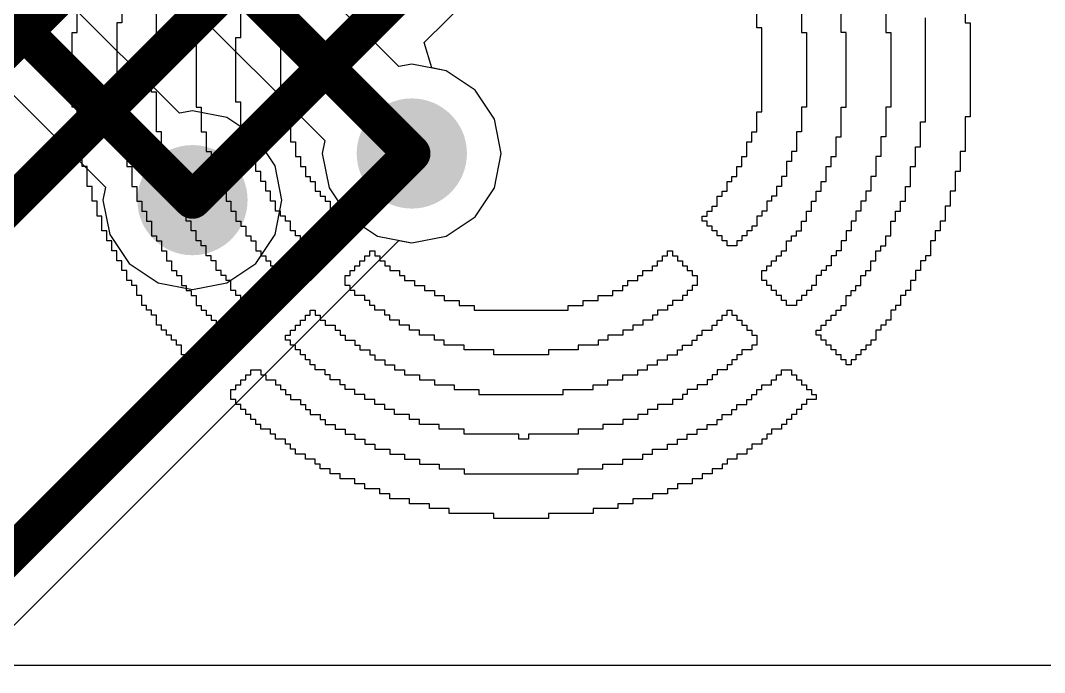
# Model space of a CAD drawing. Header units: millimetres. Extents: x -0.29 to 3.46, y -0.11 to 2.46.
# Drawn here: x 1.5641 to 1.7836, y 1.6687 to 1.8085 of the extents above; entities that cross this region are included whole.
import ezdxf

# ---------------------------------------------------------------- set-up
doc = ezdxf.new("R2010")
doc.units = ezdxf.units.MM
doc.header["$MEASUREMENT"] = 0
for name, color, linetype in [('BottomLayer', 5, 'Continuous'), ('TopLayer', 1, 'Continuous'), ('TopOverlay', 2, 'Continuous'), ('ViaHoleLayer', 16, 'Continuous')]:
    doc.layers.add(name, color=color, linetype=linetype)

msp = doc.modelspace()

# ---------------------------------------------------------------- hatches: boundary and pattern name
at = {"layer": 'BottomLayer'}
h = msp.add_hatch(color=5, dxfattribs=at)
edge = h.paths.add_edge_path()
edge.add_arc((1.648, 1.78), 0.01181, 0, 360)
h = msp.add_hatch(color=5, dxfattribs=at)
edge = h.paths.add_edge_path()
edge.add_arc((1.601, 1.77), 0.01181, 0, 360)
at = {"layer": 'TopLayer'}
h = msp.add_hatch(color=1, dxfattribs=at)
edge = h.paths.add_edge_path()
edge.add_arc((1.648, 1.78), 0.01181, 0, 360)
h = msp.add_hatch(color=1, dxfattribs=at)
edge = h.paths.add_edge_path()
edge.add_arc((1.601, 1.77), 0.01181, 0, 360)
at = {"layer": 'ViaHoleLayer'}
h = msp.add_hatch(color=16, dxfattribs=at)
edge = h.paths.add_edge_path()
edge.add_arc((1.648, 1.78), 0.00591, 0, 360)
h = msp.add_hatch(color=16, dxfattribs=at)
edge = h.paths.add_edge_path()
edge.add_arc((1.601, 1.77), 0.00591, 0, 360)

# ---------------------------------------------------------------- linework, layer by layer
at = {"layer": 'BottomLayer'}
for p, q in [((1.64523, 1.79863), (1.53493, 1.90893)), ((1.52235, 1.88978), (1.62937, 1.78277)), ((1.59823, 1.78863), (1.54312, 1.84374)), ((1.53054, 1.8246), (1.58237, 1.77277)), ((1.648, 1.79918), (1.64523, 1.79863)), ((1.65534, 1.79772), (1.648, 1.79918)), ((1.66156, 1.79356), (1.65534, 1.79772)), ((1.66572, 1.78734), (1.66156, 1.79356)), ((1.601, 1.78918), (1.59823, 1.78863)), ((1.60834, 1.78772), (1.601, 1.78918)), ((1.61456, 1.78356), (1.60834, 1.78772)), ((1.66718, 1.78), (1.66572, 1.78734)), ((1.61872, 1.77734), (1.61456, 1.78356)), ((1.62937, 1.78277), (1.62882, 1.78)), ((1.62882, 1.78), (1.63028, 1.77266)), ((1.66572, 1.77266), (1.66718, 1.78)), ((1.62018, 1.77), (1.61872, 1.77734)), ((1.58237, 1.77277), (1.58182, 1.77)), ((1.63028, 1.77266), (1.63444, 1.76644)), ((1.66156, 1.76644), (1.66572, 1.77266)), ((1.58182, 1.77), (1.58328, 1.76266)), ((1.61872, 1.76266), (1.62018, 1.77)), ((1.63444, 1.76644), (1.64066, 1.76228)), ((1.65534, 1.76228), (1.66156, 1.76644)), ((1.58328, 1.76266), (1.58744, 1.75644)), ((1.61456, 1.75644), (1.61872, 1.76266)), ((1.64066, 1.76228), (1.648, 1.76082)), ((1.648, 1.76082), (1.65534, 1.76228)), ((1.58744, 1.75644), (1.59366, 1.75228)), ((1.60834, 1.75228), (1.61456, 1.75644)), ((1.59366, 1.75228), (1.601, 1.75082)), ((1.601, 1.75082), (1.60834, 1.75228)), ((2.704, 1.67022), (1.50843, 1.67022))]:
    msp.add_line(p, q, dxfattribs=at)
at = {"layer": 'BottomLayer', "const_width": 0.008}
for points in [[(1.527, 1.901), (1.648, 1.78)], [(1.53519, 1.83581), (1.601, 1.77)]]:
    msp.add_lwpolyline(points, dxfattribs=at)
at = {"layer": 'BottomLayer', "const_width": 0.004}
for points in [[(1.646, 1.78, 1), (1.65, 1.78, 1)], [(1.599, 1.77, 1), (1.603, 1.77, 1)]]:
    msp.add_lwpolyline(points, format="xyb", close=True, dxfattribs=at)
at = {"layer": 'TopLayer'}
for p, q in [((1.65062, 1.80376), (1.77712, 1.93026)), ((1.65226, 1.79833), (1.65062, 1.80376)), ((1.65534, 1.79772), (1.65226, 1.79833)), ((1.66156, 1.79356), (1.65534, 1.79772)), ((1.66572, 1.78734), (1.66156, 1.79356)), ((1.66718, 1.78), (1.66572, 1.78734)), ((1.66572, 1.77266), (1.66718, 1.78)), ((1.66156, 1.76644), (1.66572, 1.77266)), ((1.65534, 1.76228), (1.66156, 1.76644)), ((1.648, 1.76082), (1.65534, 1.76228)), ((1.47103, 1.58717), (1.64523, 1.76137)), ((1.64523, 1.76137), (1.648, 1.76082))]:
    msp.add_line(p, q, dxfattribs=at)
for points, const_width in [([(1.508, 1.715), (1.7495, 1.9565)], 0.008), ([(1.449, 1.7), (1.684, 1.935)], 0.022), ([(1.601, 1.77), (1.76919, 1.93819)], 0.008), ([(1.45981, 1.59181), (1.648, 1.78)], 0.008)]:
    msp.add_lwpolyline(points, dxfattribs=dict(at, const_width=const_width))
at = {"layer": 'TopLayer', "const_width": 0.004}
for points in [[(1.646, 1.78, 1), (1.65, 1.78, 1)], [(1.599, 1.77, 1), (1.603, 1.77, 1)]]:
    msp.add_lwpolyline(points, format="xyb", close=True, dxfattribs=at)
at = {"layer": 'TopOverlay'}
for p, q in [((1.76656, 1.81547), (1.76656, 1.80803)), ((1.5763, 1.80591), (1.5763, 1.81335)), ((1.58586, 1.81441), (1.58586, 1.80803)), ((1.5933, 1.80272), (1.5933, 1.81122)), ((1.60287, 1.81122), (1.60287, 1.80591)), ((1.72191, 1.80697), (1.72191, 1.81122)), ((1.73148, 1.81122), (1.73148, 1.80591)), ((1.73998, 1.80591), (1.73998, 1.81228)), ((1.74955, 1.81228), (1.74955, 1.80591)), ((1.61137, 1.80484), (1.61137, 1.81016)), ((1.62094, 1.81016), (1.62094, 1.80591)), ((1.75805, 1.78677), (1.75805, 1.80909)), ((1.58586, 1.80803), (1.5848, 1.80803)), ((1.5848, 1.80803), (1.5848, 1.78784)), ((1.72298, 1.80697), (1.72191, 1.80697)), ((1.72298, 1.7889), (1.72298, 1.80697)), ((1.76656, 1.80803), (1.76762, 1.80803)), ((1.76762, 1.80803), (1.76762, 1.78784)), ((1.57524, 1.78996), (1.57524, 1.80591)), ((1.57524, 1.80591), (1.5763, 1.80591)), ((1.60287, 1.80591), (1.60181, 1.80591)), ((1.60181, 1.80591), (1.60181, 1.78996)), ((1.61031, 1.79102), (1.61031, 1.80484)), ((1.61031, 1.80484), (1.61137, 1.80484)), ((1.62094, 1.80591), (1.61988, 1.80591)), ((1.61988, 1.80591), (1.61988, 1.79421)), ((1.73148, 1.80591), (1.73254, 1.80591)), ((1.73254, 1.80591), (1.73254, 1.78996)), ((1.74105, 1.80591), (1.73998, 1.80591)), ((1.74105, 1.78996), (1.74105, 1.80591)), ((1.74955, 1.80591), (1.75061, 1.80591)), ((1.75061, 1.80591), (1.75061, 1.78996)), ((1.59224, 1.79315), (1.59224, 1.80272)), ((1.59224, 1.80272), (1.5933, 1.80272)), ((1.5933, 1.79315), (1.59224, 1.79315)), ((1.5933, 1.78465), (1.5933, 1.79315)), ((1.61988, 1.79421), (1.61988, 1.79315)), ((1.61988, 1.79315), (1.61988, 1.78996)), ((1.61137, 1.79102), (1.61031, 1.79102)), ((1.61137, 1.78571), (1.61137, 1.79102)), ((1.5763, 1.78996), (1.57524, 1.78996)), ((1.5763, 1.78252), (1.5763, 1.78996)), ((1.60181, 1.78996), (1.60287, 1.78996)), ((1.60287, 1.78996), (1.60287, 1.78465)), ((1.61988, 1.78996), (1.62094, 1.78996)), ((1.62094, 1.78996), (1.62094, 1.78571)), ((1.72191, 1.78465), (1.72191, 1.7889)), ((1.72191, 1.7889), (1.72298, 1.7889)), ((1.73254, 1.78996), (1.73148, 1.78996)), ((1.73148, 1.78996), (1.73148, 1.78465)), ((1.73998, 1.78358), (1.73998, 1.78996)), ((1.73998, 1.78996), (1.74105, 1.78996)), ((1.75061, 1.78996), (1.74955, 1.78996)), ((1.74955, 1.78996), (1.74955, 1.78358)), ((1.5848, 1.78784), (1.58586, 1.78784)), ((1.58586, 1.78784), (1.58586, 1.78146)), ((1.75699, 1.78146), (1.75699, 1.78677)), ((1.75699, 1.78677), (1.75805, 1.78677)), ((1.76656, 1.78784), (1.76656, 1.78677)), ((1.76762, 1.78784), (1.76656, 1.78784)), ((1.76656, 1.78677), (1.76656, 1.7804)), ((1.59437, 1.78465), (1.5933, 1.78465)), ((1.59437, 1.77933), (1.59437, 1.78465)), ((1.60287, 1.78465), (1.60393, 1.78465)), ((1.60393, 1.78465), (1.60393, 1.7804)), ((1.61244, 1.78571), (1.61137, 1.78571)), ((1.61244, 1.78146), (1.61244, 1.78571)), ((1.62094, 1.78571), (1.622, 1.78571)), ((1.622, 1.78571), (1.622, 1.78252)), ((1.72085, 1.78252), (1.72085, 1.78465)), ((1.72085, 1.78465), (1.72191, 1.78465)), ((1.73148, 1.78465), (1.73042, 1.78465)), ((1.73042, 1.78465), (1.73042, 1.7804)), ((1.57736, 1.78252), (1.5763, 1.78252)), ((1.57736, 1.77721), (1.57736, 1.78252)), ((1.622, 1.78252), (1.62307, 1.78252)), ((1.62307, 1.78252), (1.62307, 1.77933)), ((1.71979, 1.77933), (1.71979, 1.78252)), ((1.71979, 1.78252), (1.72085, 1.78252)), ((1.73892, 1.77933), (1.73892, 1.78358)), ((1.73892, 1.78358), (1.73998, 1.78358)), ((1.74955, 1.78358), (1.74849, 1.78358)), ((1.74849, 1.78358), (1.74849, 1.77933)), ((1.58586, 1.78146), (1.58693, 1.78146)), ((1.58693, 1.78146), (1.58693, 1.77721)), ((1.60393, 1.7804), (1.605, 1.7804)), ((1.605, 1.7804), (1.605, 1.77721)), ((1.6135, 1.78146), (1.61244, 1.78146)), ((1.6135, 1.77827), (1.6135, 1.78146)), ((1.73042, 1.7804), (1.72935, 1.7804)), ((1.72935, 1.7804), (1.72935, 1.77827)), ((1.75593, 1.77721), (1.75593, 1.78146)), ((1.75593, 1.78146), (1.75699, 1.78146)), ((1.76656, 1.7804), (1.76549, 1.7804)), ((1.76549, 1.7804), (1.76549, 1.77614)), ((1.59543, 1.77933), (1.59437, 1.77933)), ((1.59543, 1.77614), (1.59543, 1.77933)), ((1.61456, 1.77827), (1.6135, 1.77827)), ((1.61456, 1.77614), (1.61456, 1.77827)), ((1.62307, 1.77933), (1.62413, 1.77933)), ((1.62413, 1.77933), (1.62413, 1.77721)), ((1.71873, 1.77721), (1.71873, 1.77933)), ((1.71873, 1.77933), (1.71979, 1.77933)), ((1.72935, 1.77827), (1.72829, 1.77827)), ((1.72829, 1.77827), (1.72829, 1.77508)), ((1.73786, 1.77721), (1.73786, 1.77933)), ((1.73786, 1.77933), (1.73892, 1.77933)), ((1.74849, 1.77933), (1.74742, 1.77933)), ((1.74742, 1.77933), (1.74742, 1.77508)), ((1.57842, 1.77721), (1.57736, 1.77721)), ((1.57842, 1.77296), (1.57842, 1.77721)), ((1.58693, 1.77721), (1.58799, 1.77721)), ((1.58799, 1.77721), (1.58799, 1.77296)), ((1.59649, 1.77614), (1.59543, 1.77614)), ((1.59649, 1.77296), (1.59649, 1.77614)), ((1.605, 1.77721), (1.60606, 1.77721)), ((1.60606, 1.77721), (1.60606, 1.77402)), ((1.61563, 1.77614), (1.61456, 1.77614)), ((1.61563, 1.77402), (1.61563, 1.77614)), ((1.62413, 1.77721), (1.62519, 1.77721)), ((1.62519, 1.77721), (1.62519, 1.77508)), ((1.71766, 1.77508), (1.71766, 1.77721)), ((1.71766, 1.77721), (1.71873, 1.77721)), ((1.73679, 1.77402), (1.73679, 1.77721)), ((1.73679, 1.77721), (1.73786, 1.77721)), ((1.75486, 1.77296), (1.75486, 1.77721)), ((1.75486, 1.77721), (1.75593, 1.77721)), ((1.76549, 1.77614), (1.76443, 1.77614)), ((1.76443, 1.77614), (1.76443, 1.77189)), ((1.60606, 1.77402), (1.60712, 1.77402)), ((1.60712, 1.77402), (1.60712, 1.77189)), ((1.61669, 1.77402), (1.61563, 1.77402)), ((1.61669, 1.77189), (1.61669, 1.77402)), ((1.62519, 1.77508), (1.62625, 1.77508)), ((1.62625, 1.77508), (1.62625, 1.77402)), ((1.62625, 1.77402), (1.62732, 1.77402)), ((1.62732, 1.77402), (1.62732, 1.77189)), ((1.71554, 1.77189), (1.71554, 1.77402)), ((1.71554, 1.77402), (1.7166, 1.77402)), ((1.7166, 1.77402), (1.7166, 1.77508)), ((1.7166, 1.77508), (1.71766, 1.77508)), ((1.72829, 1.77508), (1.72723, 1.77508)), ((1.72723, 1.77508), (1.72723, 1.77296)), ((1.73573, 1.77189), (1.73573, 1.77402)), ((1.73573, 1.77402), (1.73679, 1.77402)), ((1.74742, 1.77508), (1.74636, 1.77508)), ((1.74636, 1.77508), (1.74636, 1.77189)), ((1.57949, 1.77296), (1.57842, 1.77296)), ((1.57949, 1.76977), (1.57949, 1.77296)), ((1.58799, 1.77296), (1.58905, 1.77296)), ((1.58905, 1.77296), (1.58905, 1.76977)), ((1.59756, 1.77296), (1.59649, 1.77296)), ((1.59756, 1.76977), (1.59756, 1.77296)), ((1.60712, 1.77189), (1.60819, 1.77189)), ((1.60819, 1.77189), (1.60819, 1.76977)), ((1.61775, 1.77189), (1.61669, 1.77189)), ((1.61775, 1.76977), (1.61775, 1.77189)), ((1.62732, 1.77189), (1.62838, 1.77189)), ((1.62838, 1.77189), (1.62838, 1.77083)), ((1.71447, 1.77083), (1.71447, 1.77189)), ((1.71447, 1.77189), (1.71554, 1.77189)), ((1.72723, 1.77296), (1.72617, 1.77296)), ((1.72617, 1.77296), (1.72617, 1.77083)), ((1.73467, 1.76977), (1.73467, 1.77189)), ((1.73467, 1.77189), (1.73573, 1.77189)), ((1.74636, 1.77189), (1.7453, 1.77189)), ((1.7453, 1.77189), (1.7453, 1.76977)), ((1.7538, 1.76977), (1.7538, 1.77296)), ((1.7538, 1.77296), (1.75486, 1.77296)), ((1.76443, 1.77189), (1.76337, 1.77189)), ((1.76337, 1.77189), (1.76337, 1.7687)), ((1.58055, 1.76977), (1.57949, 1.76977)), ((1.58055, 1.76658), (1.58055, 1.76977)), ((1.58905, 1.76977), (1.59012, 1.76977)), ((1.59012, 1.76977), (1.59012, 1.76764)), ((1.59862, 1.76977), (1.59756, 1.76977)), ((1.59862, 1.76764), (1.59862, 1.76977)), ((1.60819, 1.76977), (1.60925, 1.76977)), ((1.60925, 1.76977), (1.60925, 1.76764)), ((1.61881, 1.76977), (1.61775, 1.76977)), ((1.61881, 1.76764), (1.61881, 1.76977)), ((1.62838, 1.77083), (1.62944, 1.77083)), ((1.62944, 1.77083), (1.62944, 1.76977)), ((1.62944, 1.76977), (1.63051, 1.76977)), ((1.63051, 1.76977), (1.63051, 1.76764)), ((1.71235, 1.76764), (1.71235, 1.7687)), ((1.71235, 1.7687), (1.71341, 1.7687)), ((1.71341, 1.7687), (1.71341, 1.77083)), ((1.71341, 1.77083), (1.71447, 1.77083)), ((1.7251, 1.76977), (1.72404, 1.76977)), ((1.72404, 1.76977), (1.72404, 1.76764)), ((1.72617, 1.77083), (1.7251, 1.77083)), ((1.7251, 1.77083), (1.7251, 1.76977)), ((1.73361, 1.76764), (1.73361, 1.76977)), ((1.73361, 1.76977), (1.73467, 1.76977)), ((1.7453, 1.76977), (1.74423, 1.76977)), ((1.74423, 1.76977), (1.74423, 1.76764)), ((1.75274, 1.76764), (1.75274, 1.76977)), ((1.75274, 1.76977), (1.7538, 1.76977)), ((1.76337, 1.7687), (1.7623, 1.7687)), ((1.7623, 1.7687), (1.7623, 1.76552)), ((1.58161, 1.76658), (1.58055, 1.76658)), ((1.58161, 1.76339), (1.58161, 1.76658)), ((1.59012, 1.76764), (1.59118, 1.76764)), ((1.59118, 1.76764), (1.59118, 1.76552)), ((1.59968, 1.76764), (1.59862, 1.76764)), ((1.59968, 1.76552), (1.59968, 1.76764)), ((1.60925, 1.76764), (1.61031, 1.76764)), ((1.61031, 1.76764), (1.61031, 1.76552)), ((1.61988, 1.76764), (1.61881, 1.76764)), ((1.61988, 1.76658), (1.61988, 1.76764)), ((1.62094, 1.76658), (1.61988, 1.76658)), ((1.62094, 1.76552), (1.62094, 1.76658)), ((1.63051, 1.76764), (1.63157, 1.76764)), ((1.63157, 1.76764), (1.63157, 1.76658)), ((1.63157, 1.76658), (1.63263, 1.76658)), ((1.63263, 1.76658), (1.63263, 1.76552)), ((1.71022, 1.76552), (1.71022, 1.76658)), ((1.71022, 1.76658), (1.71128, 1.76658)), ((1.71128, 1.76658), (1.71128, 1.76764)), ((1.71128, 1.76764), (1.71235, 1.76764)), ((1.72298, 1.76658), (1.72191, 1.76658)), ((1.72191, 1.76658), (1.72191, 1.76445)), ((1.72404, 1.76764), (1.72298, 1.76764)), ((1.72298, 1.76764), (1.72298, 1.76658)), ((1.73254, 1.76552), (1.73254, 1.76764)), ((1.73254, 1.76764), (1.73361, 1.76764)), ((1.74423, 1.76764), (1.74317, 1.76764)), ((1.74317, 1.76764), (1.74317, 1.76552)), ((1.75167, 1.76552), (1.75167, 1.76764)), ((1.75167, 1.76764), (1.75274, 1.76764)), ((1.59118, 1.76552), (1.59224, 1.76552)), ((1.59224, 1.76552), (1.59224, 1.76233)), ((1.60075, 1.76552), (1.59968, 1.76552)), ((1.60075, 1.76339), (1.60075, 1.76552)), ((1.61031, 1.76552), (1.61137, 1.76552)), ((1.61137, 1.76552), (1.61137, 1.76445)), ((1.61137, 1.76445), (1.61244, 1.76445)), ((1.61244, 1.76445), (1.61244, 1.76233)), ((1.622, 1.76552), (1.62094, 1.76552)), ((1.622, 1.76339), (1.622, 1.76552)), ((1.63157, 1.76445), (1.63051, 1.76445)), ((1.63051, 1.76445), (1.63051, 1.76339)), ((1.63263, 1.76552), (1.63157, 1.76552)), ((1.63157, 1.76552), (1.63157, 1.76445)), ((1.71128, 1.76552), (1.71022, 1.76552)), ((1.71128, 1.76445), (1.71128, 1.76552)), ((1.71235, 1.76445), (1.71128, 1.76445)), ((1.71235, 1.76339), (1.71235, 1.76445)), ((1.72191, 1.76445), (1.72085, 1.76445)), ((1.72085, 1.76445), (1.72085, 1.76339)), ((1.73148, 1.76339), (1.73148, 1.76552)), ((1.73148, 1.76552), (1.73254, 1.76552)), ((1.74317, 1.76552), (1.74211, 1.76552)), ((1.74211, 1.76552), (1.74211, 1.76339)), ((1.75061, 1.76233), (1.75061, 1.76552)), ((1.75061, 1.76552), (1.75167, 1.76552)), ((1.7623, 1.76552), (1.76124, 1.76552)), ((1.76124, 1.76552), (1.76124, 1.76339)), ((1.58268, 1.76339), (1.58161, 1.76339)), ((1.58268, 1.76126), (1.58268, 1.76339)), ((1.59224, 1.76233), (1.5933, 1.76233)), ((1.5933, 1.76233), (1.5933, 1.76126)), ((1.60181, 1.76339), (1.60075, 1.76339)), ((1.60181, 1.76126), (1.60181, 1.76339)), ((1.61244, 1.76233), (1.6135, 1.76233)), ((1.6135, 1.76233), (1.6135, 1.76126)), ((1.62307, 1.76339), (1.622, 1.76339)), ((1.62307, 1.76233), (1.62307, 1.76339)), ((1.62413, 1.76233), (1.62307, 1.76233)), ((1.62413, 1.76126), (1.62413, 1.76233)), ((1.62944, 1.76233), (1.62838, 1.76233)), ((1.62838, 1.76233), (1.62838, 1.76126)), ((1.63051, 1.76339), (1.62944, 1.76339)), ((1.62944, 1.76339), (1.62944, 1.76233)), ((1.71341, 1.76339), (1.71235, 1.76339)), ((1.71341, 1.76233), (1.71341, 1.76339)), ((1.71447, 1.76233), (1.71341, 1.76233)), ((1.71447, 1.76126), (1.71447, 1.76233)), ((1.71979, 1.76233), (1.71873, 1.76233)), ((1.71873, 1.76233), (1.71873, 1.76126)), ((1.72085, 1.76339), (1.71979, 1.76339)), ((1.71979, 1.76339), (1.71979, 1.76233)), ((1.72935, 1.76126), (1.72935, 1.76233)), ((1.72935, 1.76233), (1.73042, 1.76233)), ((1.73042, 1.76233), (1.73042, 1.76339)), ((1.73042, 1.76339), (1.73148, 1.76339)), ((1.74211, 1.76339), (1.74105, 1.76339)), ((1.74105, 1.76339), (1.74105, 1.76126)), ((1.74955, 1.7602), (1.74955, 1.76233)), ((1.74955, 1.76233), (1.75061, 1.76233)), ((1.76124, 1.76339), (1.76018, 1.76339)), ((1.76018, 1.76339), (1.76018, 1.76126)), ((1.58374, 1.76126), (1.58268, 1.76126)), ((1.58374, 1.75914), (1.58374, 1.76126)), ((1.5933, 1.76126), (1.59437, 1.76126)), ((1.59437, 1.76126), (1.59437, 1.75914)), ((1.60287, 1.76126), (1.60181, 1.76126)), ((1.60287, 1.7602), (1.60287, 1.76126)), ((1.60393, 1.7602), (1.60287, 1.7602)), ((1.60393, 1.75808), (1.60393, 1.7602)), ((1.6135, 1.76126), (1.61456, 1.76126)), ((1.61456, 1.76126), (1.61456, 1.75914)), ((1.62519, 1.76126), (1.62413, 1.76126)), ((1.62519, 1.7602), (1.62519, 1.76126)), ((1.62732, 1.7602), (1.62519, 1.7602)), ((1.62838, 1.76126), (1.62732, 1.76126)), ((1.62732, 1.76126), (1.62732, 1.7602)), ((1.71554, 1.76126), (1.71447, 1.76126)), ((1.71554, 1.7602), (1.71554, 1.76126)), ((1.71766, 1.7602), (1.71554, 1.7602)), ((1.71873, 1.76126), (1.71766, 1.76126)), ((1.71766, 1.76126), (1.71766, 1.7602)), ((1.72829, 1.75914), (1.72829, 1.76126)), ((1.72829, 1.76126), (1.72935, 1.76126)), ((1.74105, 1.76126), (1.73998, 1.76126)), ((1.73998, 1.76126), (1.73998, 1.75914)), ((1.74849, 1.75914), (1.74849, 1.7602)), ((1.74849, 1.7602), (1.74955, 1.7602)), ((1.76018, 1.76126), (1.75911, 1.76126)), ((1.75911, 1.76126), (1.75911, 1.75808)), ((1.5848, 1.75914), (1.58374, 1.75914)), ((1.5848, 1.75701), (1.5848, 1.75914)), ((1.59437, 1.75914), (1.59543, 1.75914)), ((1.59543, 1.75914), (1.59543, 1.75701)), ((1.605, 1.75808), (1.60393, 1.75808)), ((1.605, 1.75701), (1.605, 1.75808)), ((1.61456, 1.75914), (1.61563, 1.75914)), ((1.61563, 1.75914), (1.61563, 1.75808)), ((1.61563, 1.75808), (1.61669, 1.75808)), ((1.61669, 1.75808), (1.61669, 1.75701)), ((1.63795, 1.75701), (1.63795, 1.75808)), ((1.63795, 1.75808), (1.63901, 1.75808)), ((1.63901, 1.75808), (1.63901, 1.75914)), ((1.63901, 1.75914), (1.64007, 1.75914)), ((1.64007, 1.75914), (1.64007, 1.75808)), ((1.64007, 1.75808), (1.64113, 1.75808)), ((1.64113, 1.75808), (1.64113, 1.75701)), ((1.70172, 1.75701), (1.70172, 1.75808)), ((1.70172, 1.75808), (1.70278, 1.75808)), ((1.70278, 1.75808), (1.70278, 1.75914)), ((1.70278, 1.75914), (1.70385, 1.75914)), ((1.70385, 1.75914), (1.70385, 1.75808)), ((1.70385, 1.75808), (1.70491, 1.75808)), ((1.70491, 1.75808), (1.70491, 1.75701)), ((1.72617, 1.75701), (1.72617, 1.75808)), ((1.72617, 1.75808), (1.72723, 1.75808)), ((1.72723, 1.75808), (1.72723, 1.75914)), ((1.72723, 1.75914), (1.72829, 1.75914)), ((1.73892, 1.75808), (1.73786, 1.75808)), ((1.73786, 1.75808), (1.73786, 1.75595)), ((1.73998, 1.75914), (1.73892, 1.75914)), ((1.73892, 1.75914), (1.73892, 1.75808)), ((1.74742, 1.75701), (1.74742, 1.75914)), ((1.74742, 1.75914), (1.74849, 1.75914)), ((1.75911, 1.75808), (1.75805, 1.75808)), ((1.75805, 1.75808), (1.75805, 1.75701)), ((1.58586, 1.75701), (1.5848, 1.75701)), ((1.58586, 1.75489), (1.58586, 1.75701)), ((1.59543, 1.75701), (1.59649, 1.75701)), ((1.59649, 1.75701), (1.59649, 1.75489)), ((1.60606, 1.75701), (1.605, 1.75701)), ((1.60606, 1.75489), (1.60606, 1.75701)), ((1.61669, 1.75701), (1.61775, 1.75701)), ((1.61775, 1.75701), (1.61775, 1.75595)), ((1.61775, 1.75595), (1.61881, 1.75595)), ((1.61881, 1.75595), (1.61881, 1.75489)), ((1.63582, 1.75489), (1.63582, 1.75595)), ((1.63582, 1.75595), (1.63688, 1.75595)), ((1.63688, 1.75595), (1.63688, 1.75701)), ((1.63688, 1.75701), (1.63795, 1.75701)), ((1.64113, 1.75701), (1.6422, 1.75701)), ((1.6422, 1.75701), (1.6422, 1.75595)), ((1.6422, 1.75595), (1.64326, 1.75595)), ((1.64326, 1.75595), (1.64326, 1.75489)), ((1.69959, 1.75489), (1.69959, 1.75595)), ((1.69959, 1.75595), (1.70066, 1.75595)), ((1.70066, 1.75595), (1.70066, 1.75701)), ((1.70066, 1.75701), (1.70172, 1.75701)), ((1.70491, 1.75701), (1.70597, 1.75701)), ((1.70597, 1.75701), (1.70597, 1.75595)), ((1.70597, 1.75595), (1.70703, 1.75595)), ((1.70703, 1.75595), (1.70703, 1.75489)), ((1.72404, 1.75489), (1.72404, 1.75595)), ((1.72404, 1.75595), (1.7251, 1.75595)), ((1.7251, 1.75595), (1.7251, 1.75701)), ((1.7251, 1.75701), (1.72617, 1.75701)), ((1.73786, 1.75595), (1.73679, 1.75595)), ((1.73679, 1.75595), (1.73679, 1.75489)), ((1.74636, 1.75489), (1.74636, 1.75701)), ((1.74636, 1.75701), (1.74742, 1.75701)), ((1.75805, 1.75701), (1.75699, 1.75701)), ((1.75699, 1.75701), (1.75699, 1.75489)), ((1.58693, 1.75489), (1.58586, 1.75489)), ((1.58693, 1.75276), (1.58693, 1.75489)), ((1.59649, 1.75489), (1.59756, 1.75489)), ((1.59756, 1.75489), (1.59756, 1.75382)), ((1.59756, 1.75382), (1.59862, 1.75382)), ((1.59862, 1.75382), (1.59862, 1.7517)), ((1.60712, 1.75489), (1.60606, 1.75489)), ((1.60712, 1.75382), (1.60712, 1.75489)), ((1.60819, 1.75382), (1.60712, 1.75382)), ((1.60819, 1.75276), (1.60819, 1.75382)), ((1.61881, 1.75489), (1.61988, 1.75489)), ((1.61988, 1.75489), (1.61988, 1.75276)), ((1.63369, 1.7517), (1.63369, 1.75382)), ((1.63369, 1.75382), (1.63476, 1.75382)), ((1.63476, 1.75382), (1.63476, 1.75489)), ((1.63476, 1.75489), (1.63582, 1.75489)), ((1.64326, 1.75489), (1.64539, 1.75489)), ((1.64539, 1.75489), (1.64539, 1.75382)), ((1.64539, 1.75382), (1.64645, 1.75382)), ((1.64645, 1.75382), (1.64645, 1.75276)), ((1.6964, 1.75276), (1.6964, 1.75382)), ((1.6964, 1.75382), (1.69747, 1.75382)), ((1.69747, 1.75382), (1.69747, 1.75489)), ((1.69747, 1.75489), (1.69959, 1.75489)), ((1.70703, 1.75489), (1.7081, 1.75489)), ((1.7081, 1.75489), (1.7081, 1.75382)), ((1.7081, 1.75382), (1.70916, 1.75382)), ((1.70916, 1.75382), (1.70916, 1.7517)), ((1.72298, 1.75276), (1.72298, 1.75489)), ((1.72298, 1.75489), (1.72404, 1.75489)), ((1.73573, 1.75382), (1.73467, 1.75382)), ((1.73467, 1.75382), (1.73467, 1.7517)), ((1.73679, 1.75489), (1.73573, 1.75489)), ((1.73573, 1.75489), (1.73573, 1.75382)), ((1.74423, 1.7517), (1.74423, 1.75382)), ((1.74423, 1.75382), (1.7453, 1.75382)), ((1.7453, 1.75382), (1.7453, 1.75489)), ((1.7453, 1.75489), (1.74636, 1.75489)), ((1.75699, 1.75489), (1.75593, 1.75489)), ((1.75593, 1.75489), (1.75593, 1.75276)), ((1.58799, 1.75276), (1.58693, 1.75276)), ((1.58799, 1.7517), (1.58799, 1.75276)), ((1.58905, 1.7517), (1.58799, 1.7517)), ((1.58905, 1.74957), (1.58905, 1.7517)), ((1.59862, 1.7517), (1.59968, 1.7517)), ((1.59968, 1.7517), (1.59968, 1.75063)), ((1.60925, 1.75276), (1.60819, 1.75276)), ((1.60925, 1.75063), (1.60925, 1.75276)), ((1.61881, 1.7517), (1.61775, 1.7517)), ((1.61775, 1.7517), (1.61775, 1.75063)), ((1.61988, 1.75276), (1.61881, 1.75276)), ((1.61881, 1.75276), (1.61881, 1.7517)), ((1.63476, 1.7517), (1.63369, 1.7517)), ((1.63476, 1.75063), (1.63476, 1.7517)), ((1.64645, 1.75276), (1.64858, 1.75276)), ((1.64858, 1.75276), (1.64858, 1.7517)), ((1.64858, 1.7517), (1.6507, 1.7517)), ((1.6507, 1.7517), (1.6507, 1.75063)), ((1.69322, 1.75063), (1.69322, 1.7517)), ((1.69322, 1.7517), (1.69428, 1.7517)), ((1.69428, 1.7517), (1.69428, 1.75276)), ((1.69428, 1.75276), (1.6964, 1.75276)), ((1.70916, 1.7517), (1.7081, 1.7517)), ((1.7081, 1.7517), (1.7081, 1.75063)), ((1.72404, 1.75276), (1.72298, 1.75276)), ((1.72404, 1.7517), (1.72404, 1.75276)), ((1.7251, 1.7517), (1.72404, 1.7517)), ((1.7251, 1.75063), (1.7251, 1.7517)), ((1.73467, 1.7517), (1.73361, 1.7517)), ((1.73361, 1.7517), (1.73361, 1.75063)), ((1.74317, 1.75063), (1.74317, 1.7517)), ((1.74317, 1.7517), (1.74423, 1.7517)), ((1.75593, 1.75276), (1.75486, 1.75276)), ((1.75486, 1.75276), (1.75486, 1.75063)), ((1.59012, 1.74957), (1.58905, 1.74957)), ((1.59012, 1.74745), (1.59012, 1.74957)), ((1.59968, 1.75063), (1.60075, 1.75063)), ((1.60075, 1.75063), (1.60075, 1.74957)), ((1.60075, 1.74957), (1.60181, 1.74957)), ((1.60181, 1.74957), (1.60181, 1.74745)), ((1.61031, 1.75063), (1.60925, 1.75063)), ((1.61031, 1.74957), (1.61031, 1.75063)), ((1.61137, 1.74957), (1.61031, 1.74957)), ((1.61137, 1.74851), (1.61137, 1.74957)), ((1.61669, 1.74957), (1.61563, 1.74957)), ((1.61563, 1.74957), (1.61563, 1.74851)), ((1.61775, 1.75063), (1.61669, 1.75063)), ((1.61669, 1.75063), (1.61669, 1.74957)), ((1.63582, 1.75063), (1.63476, 1.75063)), ((1.63582, 1.74957), (1.63582, 1.75063)), ((1.63795, 1.74957), (1.63582, 1.74957)), ((1.63795, 1.74851), (1.63795, 1.74957)), ((1.6507, 1.75063), (1.65283, 1.75063)), ((1.65283, 1.75063), (1.65283, 1.74957)), ((1.65283, 1.74957), (1.65495, 1.74957)), ((1.65495, 1.74957), (1.65495, 1.74851)), ((1.6879, 1.74851), (1.6879, 1.74957)), ((1.6879, 1.74957), (1.69109, 1.74957)), ((1.69109, 1.74957), (1.69109, 1.75063)), ((1.69109, 1.75063), (1.69322, 1.75063)), ((1.70703, 1.74957), (1.70597, 1.74957)), ((1.70597, 1.74957), (1.70597, 1.74851)), ((1.7081, 1.75063), (1.70703, 1.75063)), ((1.70703, 1.75063), (1.70703, 1.74957)), ((1.72617, 1.75063), (1.7251, 1.75063)), ((1.72617, 1.74957), (1.72617, 1.75063)), ((1.72723, 1.74957), (1.72617, 1.74957)), ((1.72723, 1.74851), (1.72723, 1.74957)), ((1.73254, 1.74957), (1.73148, 1.74957)), ((1.73148, 1.74957), (1.73148, 1.74851)), ((1.73361, 1.75063), (1.73254, 1.75063)), ((1.73254, 1.75063), (1.73254, 1.74957)), ((1.74105, 1.74745), (1.74105, 1.74957)), ((1.74105, 1.74957), (1.74211, 1.74957)), ((1.74211, 1.74957), (1.74211, 1.75063)), ((1.74211, 1.75063), (1.74317, 1.75063)), ((1.7538, 1.74957), (1.75274, 1.74957)), ((1.75274, 1.74957), (1.75274, 1.74745)), ((1.75486, 1.75063), (1.7538, 1.75063)), ((1.7538, 1.75063), (1.7538, 1.74957)), ((1.59118, 1.74745), (1.59012, 1.74745)), ((1.59118, 1.74638), (1.59118, 1.74745)), ((1.60181, 1.74745), (1.60287, 1.74745)), ((1.60287, 1.74745), (1.60287, 1.74638)), ((1.61244, 1.74851), (1.61137, 1.74851)), ((1.61244, 1.74745), (1.61244, 1.74851)), ((1.61456, 1.74745), (1.61244, 1.74745)), ((1.61563, 1.74851), (1.61456, 1.74851)), ((1.61456, 1.74851), (1.61456, 1.74745)), ((1.63901, 1.74851), (1.63795, 1.74851)), ((1.63901, 1.74745), (1.63901, 1.74851)), ((1.64007, 1.74745), (1.63901, 1.74745)), ((1.64007, 1.74638), (1.64007, 1.74745)), ((1.65495, 1.74851), (1.65814, 1.74851)), ((1.65814, 1.74851), (1.65814, 1.74745)), ((1.65814, 1.74745), (1.66133, 1.74745)), ((1.66133, 1.74745), (1.66133, 1.74638)), ((1.68152, 1.74638), (1.68152, 1.74745)), ((1.68152, 1.74745), (1.68259, 1.74745)), ((1.68259, 1.74745), (1.68365, 1.74745)), ((1.68365, 1.74745), (1.68471, 1.74745)), ((1.68471, 1.74745), (1.68471, 1.74851)), ((1.68471, 1.74851), (1.6879, 1.74851)), ((1.70385, 1.74745), (1.70278, 1.74745)), ((1.70278, 1.74745), (1.70278, 1.74638)), ((1.70597, 1.74851), (1.70385, 1.74851)), ((1.70385, 1.74851), (1.70385, 1.74745)), ((1.72829, 1.74851), (1.72723, 1.74851)), ((1.72829, 1.74745), (1.72829, 1.74851)), ((1.73042, 1.74745), (1.72829, 1.74745)), ((1.73148, 1.74851), (1.73042, 1.74851)), ((1.73042, 1.74851), (1.73042, 1.74745)), ((1.73998, 1.74638), (1.73998, 1.74745)), ((1.73998, 1.74745), (1.74105, 1.74745)), ((1.75274, 1.74745), (1.75167, 1.74745)), ((1.75167, 1.74745), (1.75167, 1.74638)), ((1.59224, 1.74638), (1.59118, 1.74638)), ((1.59224, 1.74532), (1.59224, 1.74638)), ((1.5933, 1.74532), (1.59224, 1.74532)), ((1.5933, 1.74319), (1.5933, 1.74532)), ((1.60287, 1.74638), (1.60393, 1.74638)), ((1.60393, 1.74638), (1.60393, 1.74532)), ((1.60393, 1.74532), (1.605, 1.74532)), ((1.605, 1.74532), (1.605, 1.74426)), ((1.62519, 1.74426), (1.62519, 1.74532)), ((1.62519, 1.74532), (1.62625, 1.74532)), ((1.62625, 1.74532), (1.62625, 1.74638)), ((1.62625, 1.74638), (1.62732, 1.74638)), ((1.62732, 1.74638), (1.62732, 1.74532)), ((1.62732, 1.74532), (1.62838, 1.74532)), ((1.62838, 1.74532), (1.62838, 1.74426)), ((1.6422, 1.74638), (1.64007, 1.74638)), ((1.6422, 1.74532), (1.6422, 1.74638)), ((1.64326, 1.74532), (1.6422, 1.74532)), ((1.64326, 1.74426), (1.64326, 1.74532)), ((1.66133, 1.74638), (1.68152, 1.74638)), ((1.70066, 1.74532), (1.69959, 1.74532)), ((1.69959, 1.74532), (1.69959, 1.74426)), ((1.70278, 1.74638), (1.70066, 1.74638)), ((1.70066, 1.74638), (1.70066, 1.74532)), ((1.71447, 1.74426), (1.71447, 1.74532)), ((1.71447, 1.74532), (1.71554, 1.74532)), ((1.71554, 1.74532), (1.71554, 1.74638)), ((1.71554, 1.74638), (1.7166, 1.74638)), ((1.7166, 1.74638), (1.7166, 1.74532)), ((1.7166, 1.74532), (1.71766, 1.74532)), ((1.71766, 1.74532), (1.71766, 1.74426)), ((1.73786, 1.74426), (1.73786, 1.74532)), ((1.73786, 1.74532), (1.73892, 1.74532)), ((1.73892, 1.74532), (1.73892, 1.74638)), ((1.73892, 1.74638), (1.73998, 1.74638)), ((1.75167, 1.74638), (1.75061, 1.74638)), ((1.75061, 1.74638), (1.75061, 1.74426)), ((1.59437, 1.74319), (1.5933, 1.74319)), ((1.59437, 1.74213), (1.59437, 1.74319)), ((1.605, 1.74426), (1.60606, 1.74426)), ((1.60606, 1.74426), (1.60606, 1.74319)), ((1.60606, 1.74319), (1.60712, 1.74319)), ((1.60712, 1.74319), (1.60712, 1.74213)), ((1.62307, 1.74213), (1.62307, 1.74319)), ((1.62307, 1.74319), (1.62413, 1.74319)), ((1.62413, 1.74319), (1.62413, 1.74426)), ((1.62413, 1.74426), (1.62519, 1.74426)), ((1.62838, 1.74426), (1.62944, 1.74426)), ((1.62944, 1.74426), (1.62944, 1.74319)), ((1.62944, 1.74319), (1.63157, 1.74319)), ((1.63157, 1.74319), (1.63157, 1.74213)), ((1.64539, 1.74426), (1.64326, 1.74426)), ((1.64539, 1.74319), (1.64539, 1.74426)), ((1.64751, 1.74319), (1.64539, 1.74319)), ((1.64751, 1.74213), (1.64751, 1.74319)), ((1.69747, 1.74319), (1.69534, 1.74319)), ((1.69534, 1.74319), (1.69534, 1.74213)), ((1.69959, 1.74426), (1.69747, 1.74426)), ((1.69747, 1.74426), (1.69747, 1.74319)), ((1.71235, 1.74213), (1.71235, 1.74319)), ((1.71235, 1.74319), (1.71341, 1.74319)), ((1.71341, 1.74319), (1.71341, 1.74426)), ((1.71341, 1.74426), (1.71447, 1.74426)), ((1.71766, 1.74426), (1.71873, 1.74426)), ((1.71873, 1.74426), (1.71873, 1.74319)), ((1.71873, 1.74319), (1.71979, 1.74319)), ((1.71979, 1.74319), (1.71979, 1.74213)), ((1.73573, 1.74213), (1.73573, 1.74319)), ((1.73573, 1.74319), (1.73679, 1.74319)), ((1.73679, 1.74319), (1.73679, 1.74426)), ((1.73679, 1.74426), (1.73786, 1.74426)), ((1.74955, 1.74319), (1.74849, 1.74319)), ((1.74849, 1.74319), (1.74849, 1.74213)), ((1.75061, 1.74426), (1.74955, 1.74426)), ((1.74955, 1.74426), (1.74955, 1.74319)), ((1.59543, 1.74213), (1.59437, 1.74213)), ((1.59543, 1.74107), (1.59543, 1.74213)), ((1.59649, 1.74107), (1.59543, 1.74107)), ((1.59649, 1.74001), (1.59649, 1.74107)), ((1.60712, 1.74213), (1.60819, 1.74213)), ((1.60819, 1.74107), (1.60712, 1.74107)), ((1.60712, 1.74107), (1.60712, 1.74001)), ((1.60819, 1.74213), (1.60819, 1.74107)), ((1.62094, 1.74001), (1.62094, 1.74107)), ((1.62094, 1.74107), (1.622, 1.74107)), ((1.622, 1.74107), (1.622, 1.74213)), ((1.622, 1.74213), (1.62307, 1.74213)), ((1.63157, 1.74213), (1.63263, 1.74213)), ((1.63263, 1.74213), (1.63263, 1.74107)), ((1.63263, 1.74107), (1.63369, 1.74107)), ((1.63369, 1.74107), (1.63369, 1.74001)), ((1.64964, 1.74213), (1.64751, 1.74213)), ((1.64964, 1.74107), (1.64964, 1.74213)), ((1.65283, 1.74107), (1.64964, 1.74107)), ((1.65283, 1.74001), (1.65283, 1.74107)), ((1.69322, 1.74107), (1.69003, 1.74107)), ((1.69003, 1.74107), (1.69003, 1.74001)), ((1.69534, 1.74213), (1.69322, 1.74213)), ((1.69322, 1.74213), (1.69322, 1.74107)), ((1.70916, 1.74001), (1.70916, 1.74107)), ((1.70916, 1.74107), (1.71022, 1.74107)), ((1.71022, 1.74107), (1.71022, 1.74213)), ((1.71022, 1.74213), (1.71235, 1.74213)), ((1.71979, 1.74213), (1.72085, 1.74213)), ((1.72085, 1.74213), (1.72085, 1.74107)), ((1.72085, 1.74107), (1.72191, 1.74107)), ((1.72191, 1.74107), (1.72191, 1.73894)), ((1.73467, 1.74107), (1.73467, 1.74213)), ((1.73467, 1.74213), (1.73573, 1.74213)), ((1.73573, 1.74107), (1.73467, 1.74107)), ((1.73573, 1.74001), (1.73573, 1.74107)), ((1.74849, 1.74213), (1.74742, 1.74213)), ((1.74742, 1.74213), (1.74742, 1.74001)), ((1.59756, 1.74001), (1.59649, 1.74001)), ((1.59756, 1.73894), (1.59756, 1.74001)), ((1.59862, 1.73894), (1.59756, 1.73894)), ((1.59862, 1.73682), (1.59862, 1.73894)), ((1.60606, 1.73894), (1.605, 1.73894)), ((1.605, 1.73894), (1.605, 1.73788)), ((1.60712, 1.74001), (1.60606, 1.74001)), ((1.60606, 1.74001), (1.60606, 1.73894)), ((1.622, 1.74001), (1.62094, 1.74001)), ((1.622, 1.73894), (1.622, 1.74001)), ((1.62307, 1.73894), (1.622, 1.73894)), ((1.62307, 1.73788), (1.62307, 1.73894)), ((1.63369, 1.74001), (1.63582, 1.74001)), ((1.63582, 1.74001), (1.63582, 1.73894)), ((1.63582, 1.73894), (1.63688, 1.73894)), ((1.63688, 1.73894), (1.63688, 1.73788)), ((1.65495, 1.74001), (1.65283, 1.74001)), ((1.65495, 1.73894), (1.65495, 1.74001)), ((1.6592, 1.73894), (1.65495, 1.73894)), ((1.6592, 1.73788), (1.6592, 1.73894)), ((1.6879, 1.73894), (1.68365, 1.73894)), ((1.68365, 1.73894), (1.68365, 1.73788)), ((1.69003, 1.74001), (1.6879, 1.74001)), ((1.6879, 1.74001), (1.6879, 1.73894)), ((1.70597, 1.73788), (1.70597, 1.73894)), ((1.70597, 1.73894), (1.7081, 1.73894)), ((1.7081, 1.73894), (1.7081, 1.74001)), ((1.7081, 1.74001), (1.70916, 1.74001)), ((1.72191, 1.73894), (1.72085, 1.73894)), ((1.72085, 1.73894), (1.72085, 1.73788)), ((1.73679, 1.74001), (1.73573, 1.74001)), ((1.73679, 1.73894), (1.73679, 1.74001)), ((1.73786, 1.73894), (1.73679, 1.73894)), ((1.73786, 1.73788), (1.73786, 1.73894)), ((1.74636, 1.73894), (1.7453, 1.73894)), ((1.7453, 1.73894), (1.7453, 1.73788)), ((1.74742, 1.74001), (1.74636, 1.74001)), ((1.74636, 1.74001), (1.74636, 1.73894)), ((1.59968, 1.73682), (1.59862, 1.73682)), ((1.59968, 1.73575), (1.59968, 1.73682)), ((1.60075, 1.73575), (1.59968, 1.73575)), ((1.60075, 1.73469), (1.60075, 1.73575)), ((1.60287, 1.73575), (1.60181, 1.73575)), ((1.60181, 1.73575), (1.60181, 1.73469)), ((1.60393, 1.73682), (1.60287, 1.73682)), ((1.60287, 1.73682), (1.60287, 1.73575)), ((1.605, 1.73788), (1.60393, 1.73788)), ((1.60393, 1.73788), (1.60393, 1.73682)), ((1.62413, 1.73788), (1.62307, 1.73788)), ((1.62413, 1.73682), (1.62413, 1.73788)), ((1.62519, 1.73682), (1.62413, 1.73682)), ((1.62519, 1.73575), (1.62519, 1.73682)), ((1.62625, 1.73575), (1.62519, 1.73575)), ((1.62625, 1.73469), (1.62625, 1.73575)), ((1.63688, 1.73788), (1.63901, 1.73788)), ((1.63901, 1.73788), (1.63901, 1.73682)), ((1.63901, 1.73682), (1.64007, 1.73682)), ((1.64007, 1.73682), (1.64007, 1.73575)), ((1.64007, 1.73575), (1.6422, 1.73575)), ((1.6422, 1.73575), (1.6422, 1.73469)), ((1.66558, 1.73788), (1.6592, 1.73788)), ((1.66558, 1.73682), (1.66558, 1.73788)), ((1.67727, 1.73682), (1.66558, 1.73682)), ((1.68365, 1.73788), (1.67727, 1.73788)), ((1.67727, 1.73788), (1.67727, 1.73682)), ((1.70066, 1.73575), (1.70172, 1.73575)), ((1.70066, 1.73469), (1.70066, 1.73575)), ((1.70172, 1.73575), (1.70278, 1.73575)), ((1.70278, 1.73575), (1.70278, 1.73682)), ((1.70278, 1.73682), (1.70491, 1.73682)), ((1.70491, 1.73682), (1.70491, 1.73788)), ((1.70491, 1.73788), (1.70597, 1.73788)), ((1.71766, 1.73575), (1.7166, 1.73575)), ((1.7166, 1.73575), (1.7166, 1.73469)), ((1.71873, 1.73682), (1.71766, 1.73682)), ((1.71766, 1.73682), (1.71766, 1.73575)), ((1.72085, 1.73788), (1.71873, 1.73788)), ((1.71873, 1.73788), (1.71873, 1.73682)), ((1.73892, 1.73788), (1.73786, 1.73788)), ((1.73892, 1.73682), (1.73892, 1.73788)), ((1.73998, 1.73682), (1.73892, 1.73682)), ((1.73998, 1.73575), (1.73998, 1.73682)), ((1.74105, 1.73575), (1.73998, 1.73575)), ((1.74105, 1.73469), (1.74105, 1.73575)), ((1.74317, 1.73575), (1.74211, 1.73575)), ((1.74211, 1.73575), (1.74211, 1.73469)), ((1.74423, 1.73682), (1.74317, 1.73682)), ((1.74317, 1.73682), (1.74317, 1.73575)), ((1.7453, 1.73788), (1.74423, 1.73788)), ((1.74423, 1.73788), (1.74423, 1.73682)), ((1.60181, 1.73469), (1.60075, 1.73469)), ((1.6135, 1.73257), (1.6135, 1.73363)), ((1.6135, 1.73363), (1.61563, 1.73363)), ((1.61563, 1.73363), (1.61563, 1.73257)), ((1.62732, 1.73469), (1.62625, 1.73469)), ((1.62732, 1.73363), (1.62732, 1.73469)), ((1.62944, 1.73363), (1.62732, 1.73363)), ((1.62944, 1.73257), (1.62944, 1.73363)), ((1.6422, 1.73469), (1.64432, 1.73469)), ((1.64432, 1.73469), (1.64432, 1.73363)), ((1.64432, 1.73363), (1.64645, 1.73363)), ((1.64645, 1.73363), (1.64645, 1.73257)), ((1.6964, 1.73257), (1.6964, 1.73363)), ((1.6964, 1.73363), (1.69853, 1.73363)), ((1.69853, 1.73363), (1.69853, 1.73469)), ((1.69853, 1.73469), (1.70066, 1.73469)), ((1.71554, 1.73363), (1.71341, 1.73363)), ((1.71341, 1.73363), (1.71341, 1.73257)), ((1.7166, 1.73469), (1.71554, 1.73469)), ((1.71554, 1.73469), (1.71554, 1.73363)), ((1.72723, 1.73257), (1.72723, 1.73363)), ((1.72723, 1.73363), (1.72935, 1.73363)), ((1.72935, 1.73363), (1.72935, 1.73257)), ((1.74211, 1.73469), (1.74105, 1.73469)), ((1.61137, 1.73044), (1.61137, 1.7315)), ((1.61137, 1.7315), (1.61244, 1.7315)), ((1.61244, 1.7315), (1.61244, 1.73257)), ((1.61244, 1.73257), (1.6135, 1.73257)), ((1.61563, 1.73257), (1.61669, 1.73257)), ((1.61669, 1.73257), (1.61669, 1.7315)), ((1.61669, 1.7315), (1.61881, 1.7315)), ((1.61881, 1.7315), (1.61881, 1.73044)), ((1.63051, 1.73257), (1.62944, 1.73257)), ((1.63051, 1.7315), (1.63051, 1.73257)), ((1.63263, 1.7315), (1.63051, 1.7315)), ((1.63263, 1.73044), (1.63263, 1.7315)), ((1.64645, 1.73257), (1.64964, 1.73257)), ((1.64964, 1.73257), (1.64964, 1.7315)), ((1.64964, 1.7315), (1.65283, 1.7315)), ((1.65283, 1.7315), (1.65283, 1.73044)), ((1.69003, 1.73044), (1.69003, 1.7315)), ((1.69003, 1.7315), (1.69322, 1.7315)), ((1.69322, 1.7315), (1.69322, 1.73257)), ((1.69322, 1.73257), (1.6964, 1.73257)), ((1.71235, 1.7315), (1.71128, 1.7315)), ((1.71128, 1.7315), (1.71128, 1.73044)), ((1.71341, 1.73257), (1.71235, 1.73257)), ((1.71235, 1.73257), (1.71235, 1.7315)), ((1.7251, 1.73044), (1.7251, 1.7315)), ((1.7251, 1.7315), (1.72617, 1.7315)), ((1.72617, 1.7315), (1.72617, 1.73257)), ((1.72617, 1.73257), (1.72723, 1.73257)), ((1.72935, 1.73257), (1.73042, 1.73257)), ((1.73042, 1.73257), (1.73042, 1.7315)), ((1.73042, 1.7315), (1.73148, 1.7315)), ((1.73148, 1.7315), (1.73148, 1.73044)), ((1.60925, 1.72725), (1.60925, 1.72938)), ((1.60925, 1.72938), (1.61031, 1.72938)), ((1.61031, 1.72938), (1.61031, 1.73044)), ((1.61031, 1.73044), (1.61137, 1.73044)), ((1.61881, 1.73044), (1.61988, 1.73044)), ((1.61988, 1.73044), (1.61988, 1.72938)), ((1.61988, 1.72938), (1.62094, 1.72938)), ((1.62094, 1.72938), (1.62094, 1.72831)), ((1.63369, 1.73044), (1.63263, 1.73044)), ((1.63369, 1.72938), (1.63369, 1.73044)), ((1.63582, 1.72938), (1.63369, 1.72938)), ((1.63582, 1.72831), (1.63582, 1.72938)), ((1.65283, 1.73044), (1.65708, 1.73044)), ((1.65708, 1.73044), (1.65708, 1.72938)), ((1.65708, 1.72938), (1.66239, 1.72938)), ((1.66239, 1.72938), (1.66239, 1.72831)), ((1.68046, 1.72831), (1.68046, 1.72938)), ((1.68046, 1.72938), (1.68684, 1.72938)), ((1.68684, 1.72938), (1.68684, 1.73044)), ((1.68684, 1.73044), (1.69003, 1.73044)), ((1.70916, 1.72938), (1.70703, 1.72938)), ((1.70703, 1.72938), (1.70703, 1.72831)), ((1.71128, 1.73044), (1.70916, 1.73044)), ((1.70916, 1.73044), (1.70916, 1.72938)), ((1.72191, 1.72831), (1.72191, 1.72938)), ((1.72191, 1.72938), (1.72298, 1.72938)), ((1.72298, 1.72938), (1.72298, 1.73044)), ((1.72298, 1.73044), (1.7251, 1.73044)), ((1.73148, 1.73044), (1.73254, 1.73044)), ((1.73254, 1.73044), (1.73254, 1.72938)), ((1.73254, 1.72938), (1.73361, 1.72938)), ((1.73361, 1.72938), (1.73361, 1.72831)), ((1.61031, 1.72725), (1.60925, 1.72725)), ((1.61031, 1.72619), (1.61031, 1.72725)), ((1.62094, 1.72831), (1.622, 1.72831)), ((1.622, 1.72831), (1.622, 1.72725)), ((1.622, 1.72725), (1.62413, 1.72725)), ((1.62413, 1.72725), (1.62413, 1.72619)), ((1.63795, 1.72831), (1.63582, 1.72831)), ((1.63795, 1.72725), (1.63795, 1.72831)), ((1.64007, 1.72725), (1.63795, 1.72725)), ((1.64007, 1.72619), (1.64007, 1.72725)), ((1.66239, 1.72831), (1.68046, 1.72831)), ((1.70597, 1.72725), (1.70385, 1.72725)), ((1.70385, 1.72725), (1.70385, 1.72619)), ((1.70703, 1.72831), (1.70597, 1.72831)), ((1.70597, 1.72831), (1.70597, 1.72725)), ((1.71979, 1.72619), (1.71979, 1.72725)), ((1.71979, 1.72725), (1.72085, 1.72725)), ((1.72085, 1.72725), (1.72085, 1.72831)), ((1.72085, 1.72831), (1.72191, 1.72831)), ((1.73467, 1.72725), (1.73254, 1.72725)), ((1.73254, 1.72725), (1.73254, 1.72619)), ((1.73361, 1.72831), (1.73467, 1.72831)), ((1.73467, 1.72831), (1.73467, 1.72725)), ((1.61137, 1.72619), (1.61031, 1.72619)), ((1.61137, 1.72513), (1.61137, 1.72619)), ((1.61244, 1.72513), (1.61137, 1.72513)), ((1.61244, 1.72406), (1.61244, 1.72513)), ((1.62413, 1.72619), (1.62519, 1.72619)), ((1.62519, 1.72619), (1.62519, 1.72513)), ((1.62519, 1.72513), (1.62625, 1.72513)), ((1.62625, 1.72513), (1.62625, 1.72406)), ((1.6422, 1.72619), (1.64007, 1.72619)), ((1.6422, 1.72513), (1.6422, 1.72619)), ((1.64432, 1.72513), (1.6422, 1.72513)), ((1.64432, 1.72406), (1.64432, 1.72513)), ((1.70066, 1.72513), (1.69853, 1.72513)), ((1.69853, 1.72513), (1.69853, 1.72406)), ((1.70385, 1.72619), (1.70066, 1.72619)), ((1.70066, 1.72619), (1.70066, 1.72513)), ((1.7166, 1.72406), (1.7166, 1.72513)), ((1.7166, 1.72513), (1.71766, 1.72513)), ((1.71766, 1.72513), (1.71766, 1.72619)), ((1.71766, 1.72619), (1.71979, 1.72619)), ((1.73148, 1.72513), (1.73042, 1.72513)), ((1.73042, 1.72513), (1.73042, 1.72406)), ((1.73254, 1.72619), (1.73148, 1.72619)), ((1.73148, 1.72619), (1.73148, 1.72513)), ((1.6135, 1.72406), (1.61244, 1.72406)), ((1.6135, 1.723), (1.6135, 1.72406)), ((1.61456, 1.723), (1.6135, 1.723)), ((1.61456, 1.72194), (1.61456, 1.723)), ((1.62625, 1.72406), (1.62838, 1.72406)), ((1.62838, 1.72406), (1.62838, 1.723)), ((1.62838, 1.723), (1.62944, 1.723)), ((1.62944, 1.723), (1.62944, 1.72194)), ((1.64751, 1.72406), (1.64432, 1.72406)), ((1.64751, 1.723), (1.64751, 1.72406)), ((1.64964, 1.723), (1.64751, 1.723)), ((1.64964, 1.72194), (1.64964, 1.723)), ((1.6964, 1.723), (1.69322, 1.723)), ((1.69322, 1.723), (1.69322, 1.72194)), ((1.69853, 1.72406), (1.6964, 1.72406)), ((1.6964, 1.72406), (1.6964, 1.723)), ((1.71341, 1.72194), (1.71341, 1.723)), ((1.71341, 1.723), (1.71447, 1.723)), ((1.71447, 1.723), (1.71447, 1.72406)), ((1.71447, 1.72406), (1.7166, 1.72406)), ((1.72935, 1.723), (1.72829, 1.723)), ((1.72829, 1.723), (1.72829, 1.72194)), ((1.73042, 1.72406), (1.72935, 1.72406)), ((1.72935, 1.72406), (1.72935, 1.723)), ((1.61563, 1.72194), (1.61456, 1.72194)), ((1.61563, 1.72087), (1.61563, 1.72194)), ((1.61775, 1.72087), (1.61563, 1.72087)), ((1.61775, 1.71981), (1.61775, 1.72087)), ((1.62944, 1.72194), (1.63157, 1.72194)), ((1.63157, 1.72194), (1.63157, 1.72087)), ((1.63157, 1.72087), (1.63369, 1.72087)), ((1.63369, 1.72087), (1.63369, 1.71981)), ((1.65389, 1.72194), (1.64964, 1.72194)), ((1.65389, 1.72087), (1.65389, 1.72194)), ((1.6592, 1.72087), (1.65389, 1.72087)), ((1.6592, 1.71981), (1.6592, 1.72087)), ((1.68896, 1.72087), (1.68365, 1.72087)), ((1.68365, 1.72087), (1.68365, 1.71981)), ((1.69322, 1.72194), (1.68896, 1.72194)), ((1.68896, 1.72194), (1.68896, 1.72087)), ((1.70916, 1.71981), (1.70916, 1.72087)), ((1.70916, 1.72087), (1.71128, 1.72087)), ((1.71128, 1.72087), (1.71128, 1.72194)), ((1.71128, 1.72194), (1.71341, 1.72194)), ((1.72723, 1.72087), (1.7251, 1.72087)), ((1.7251, 1.72087), (1.7251, 1.71981)), ((1.72829, 1.72194), (1.72723, 1.72194)), ((1.72723, 1.72194), (1.72723, 1.72087)), ((1.61881, 1.71981), (1.61775, 1.71981)), ((1.61881, 1.71875), (1.61881, 1.71981)), ((1.62094, 1.71875), (1.61881, 1.71875)), ((1.62094, 1.71769), (1.62094, 1.71875)), ((1.63369, 1.71981), (1.63582, 1.71981)), ((1.63582, 1.71981), (1.63582, 1.71875)), ((1.63582, 1.71875), (1.63795, 1.71875)), ((1.63795, 1.71875), (1.63795, 1.71769)), ((1.6709, 1.71981), (1.6592, 1.71981)), ((1.6709, 1.71875), (1.6709, 1.71981)), ((1.67302, 1.71875), (1.6709, 1.71875)), ((1.68365, 1.71981), (1.67302, 1.71981)), ((1.67302, 1.71981), (1.67302, 1.71875)), ((1.70491, 1.71769), (1.70491, 1.71875)), ((1.70491, 1.71875), (1.70703, 1.71875)), ((1.70703, 1.71875), (1.70703, 1.71981)), ((1.70703, 1.71981), (1.70916, 1.71981)), ((1.72404, 1.71875), (1.72298, 1.71875)), ((1.72298, 1.71875), (1.72298, 1.71769)), ((1.7251, 1.71981), (1.72404, 1.71981)), ((1.72404, 1.71981), (1.72404, 1.71875)), ((1.622, 1.71769), (1.62094, 1.71769)), ((1.622, 1.71662), (1.622, 1.71769)), ((1.62307, 1.71662), (1.622, 1.71662)), ((1.62307, 1.71556), (1.62307, 1.71662)), ((1.63795, 1.71769), (1.64007, 1.71769)), ((1.64007, 1.71769), (1.64007, 1.71662)), ((1.64007, 1.71662), (1.64326, 1.71662)), ((1.64326, 1.71662), (1.64326, 1.71556)), ((1.69959, 1.71556), (1.69959, 1.71662)), ((1.69959, 1.71662), (1.70278, 1.71662)), ((1.70278, 1.71662), (1.70278, 1.71769)), ((1.70278, 1.71769), (1.70491, 1.71769)), ((1.72085, 1.71662), (1.71979, 1.71662)), ((1.71979, 1.71662), (1.71979, 1.71556)), ((1.72298, 1.71769), (1.72085, 1.71769)), ((1.72085, 1.71769), (1.72085, 1.71662)), ((1.62519, 1.71556), (1.62307, 1.71556)), ((1.62519, 1.7145), (1.62519, 1.71556)), ((1.62732, 1.7145), (1.62519, 1.7145)), ((1.62732, 1.71343), (1.62732, 1.7145)), ((1.64326, 1.71556), (1.64645, 1.71556)), ((1.64645, 1.71556), (1.64645, 1.7145)), ((1.64645, 1.7145), (1.64964, 1.7145)), ((1.64964, 1.7145), (1.64964, 1.71343)), ((1.69322, 1.7145), (1.69428, 1.7145)), ((1.69322, 1.71343), (1.69322, 1.7145)), ((1.69428, 1.7145), (1.69747, 1.7145)), ((1.69747, 1.7145), (1.69747, 1.71556)), ((1.69747, 1.71556), (1.69959, 1.71556)), ((1.71766, 1.7145), (1.71554, 1.7145)), ((1.71554, 1.7145), (1.71554, 1.71343)), ((1.71979, 1.71556), (1.71766, 1.71556)), ((1.71766, 1.71556), (1.71766, 1.7145)), ((1.62838, 1.71343), (1.62732, 1.71343)), ((1.62838, 1.71237), (1.62838, 1.71343)), ((1.63051, 1.71237), (1.62838, 1.71237)), ((1.63051, 1.71131), (1.63051, 1.71237)), ((1.64964, 1.71343), (1.65389, 1.71343)), ((1.65389, 1.71343), (1.65389, 1.71237)), ((1.65389, 1.71237), (1.6592, 1.71237)), ((1.6592, 1.71237), (1.6592, 1.71131)), ((1.68365, 1.71131), (1.68365, 1.71237)), ((1.68365, 1.71237), (1.68896, 1.71237)), ((1.68896, 1.71237), (1.68896, 1.71343)), ((1.68896, 1.71343), (1.69322, 1.71343)), ((1.71447, 1.71237), (1.71235, 1.71237)), ((1.71235, 1.71237), (1.71235, 1.71131)), ((1.71554, 1.71343), (1.71447, 1.71343)), ((1.71447, 1.71343), (1.71447, 1.71237)), ((1.63263, 1.71131), (1.63051, 1.71131)), ((1.63263, 1.71025), (1.63263, 1.71131)), ((1.63582, 1.71025), (1.63263, 1.71025)), ((1.63582, 1.70918), (1.63582, 1.71025)), ((1.6592, 1.71131), (1.68365, 1.71131)), ((1.71022, 1.71025), (1.7081, 1.71025)), ((1.7081, 1.71025), (1.7081, 1.70918)), ((1.71235, 1.71131), (1.71022, 1.71131)), ((1.71022, 1.71131), (1.71022, 1.71025)), ((1.63795, 1.70918), (1.63582, 1.70918)), ((1.63795, 1.70812), (1.63795, 1.70918)), ((1.64113, 1.70812), (1.63795, 1.70812)), ((1.64113, 1.70706), (1.64113, 1.70812)), ((1.70491, 1.70812), (1.70278, 1.70812)), ((1.70278, 1.70812), (1.70278, 1.70706)), ((1.7081, 1.70918), (1.70491, 1.70918)), ((1.70491, 1.70918), (1.70491, 1.70812)), ((1.64326, 1.70706), (1.64113, 1.70706)), ((1.64326, 1.70599), (1.64326, 1.70706)), ((1.64751, 1.70599), (1.64326, 1.70599)), ((1.64751, 1.70493), (1.64751, 1.70599)), ((1.69959, 1.70599), (1.69534, 1.70599)), ((1.69534, 1.70599), (1.69534, 1.70493)), ((1.70278, 1.70706), (1.69959, 1.70706)), ((1.69959, 1.70706), (1.69959, 1.70599)), ((1.65176, 1.70493), (1.64751, 1.70493)), ((1.65176, 1.70387), (1.65176, 1.70493)), ((1.65602, 1.70387), (1.65176, 1.70387)), ((1.65602, 1.70281), (1.65602, 1.70387)), ((1.69215, 1.70387), (1.68684, 1.70387)), ((1.68684, 1.70387), (1.68684, 1.70281)), ((1.69534, 1.70493), (1.69215, 1.70493)), ((1.69215, 1.70493), (1.69215, 1.70387)), ((1.66558, 1.70281), (1.65602, 1.70281)), ((1.66558, 1.70174), (1.66558, 1.70281)), ((1.67727, 1.70174), (1.66558, 1.70174)), ((1.68684, 1.70281), (1.67727, 1.70281)), ((1.67727, 1.70281), (1.67727, 1.70174))]:
    msp.add_line(p, q, dxfattribs=at)

doc.saveas('drawing.dxf')
